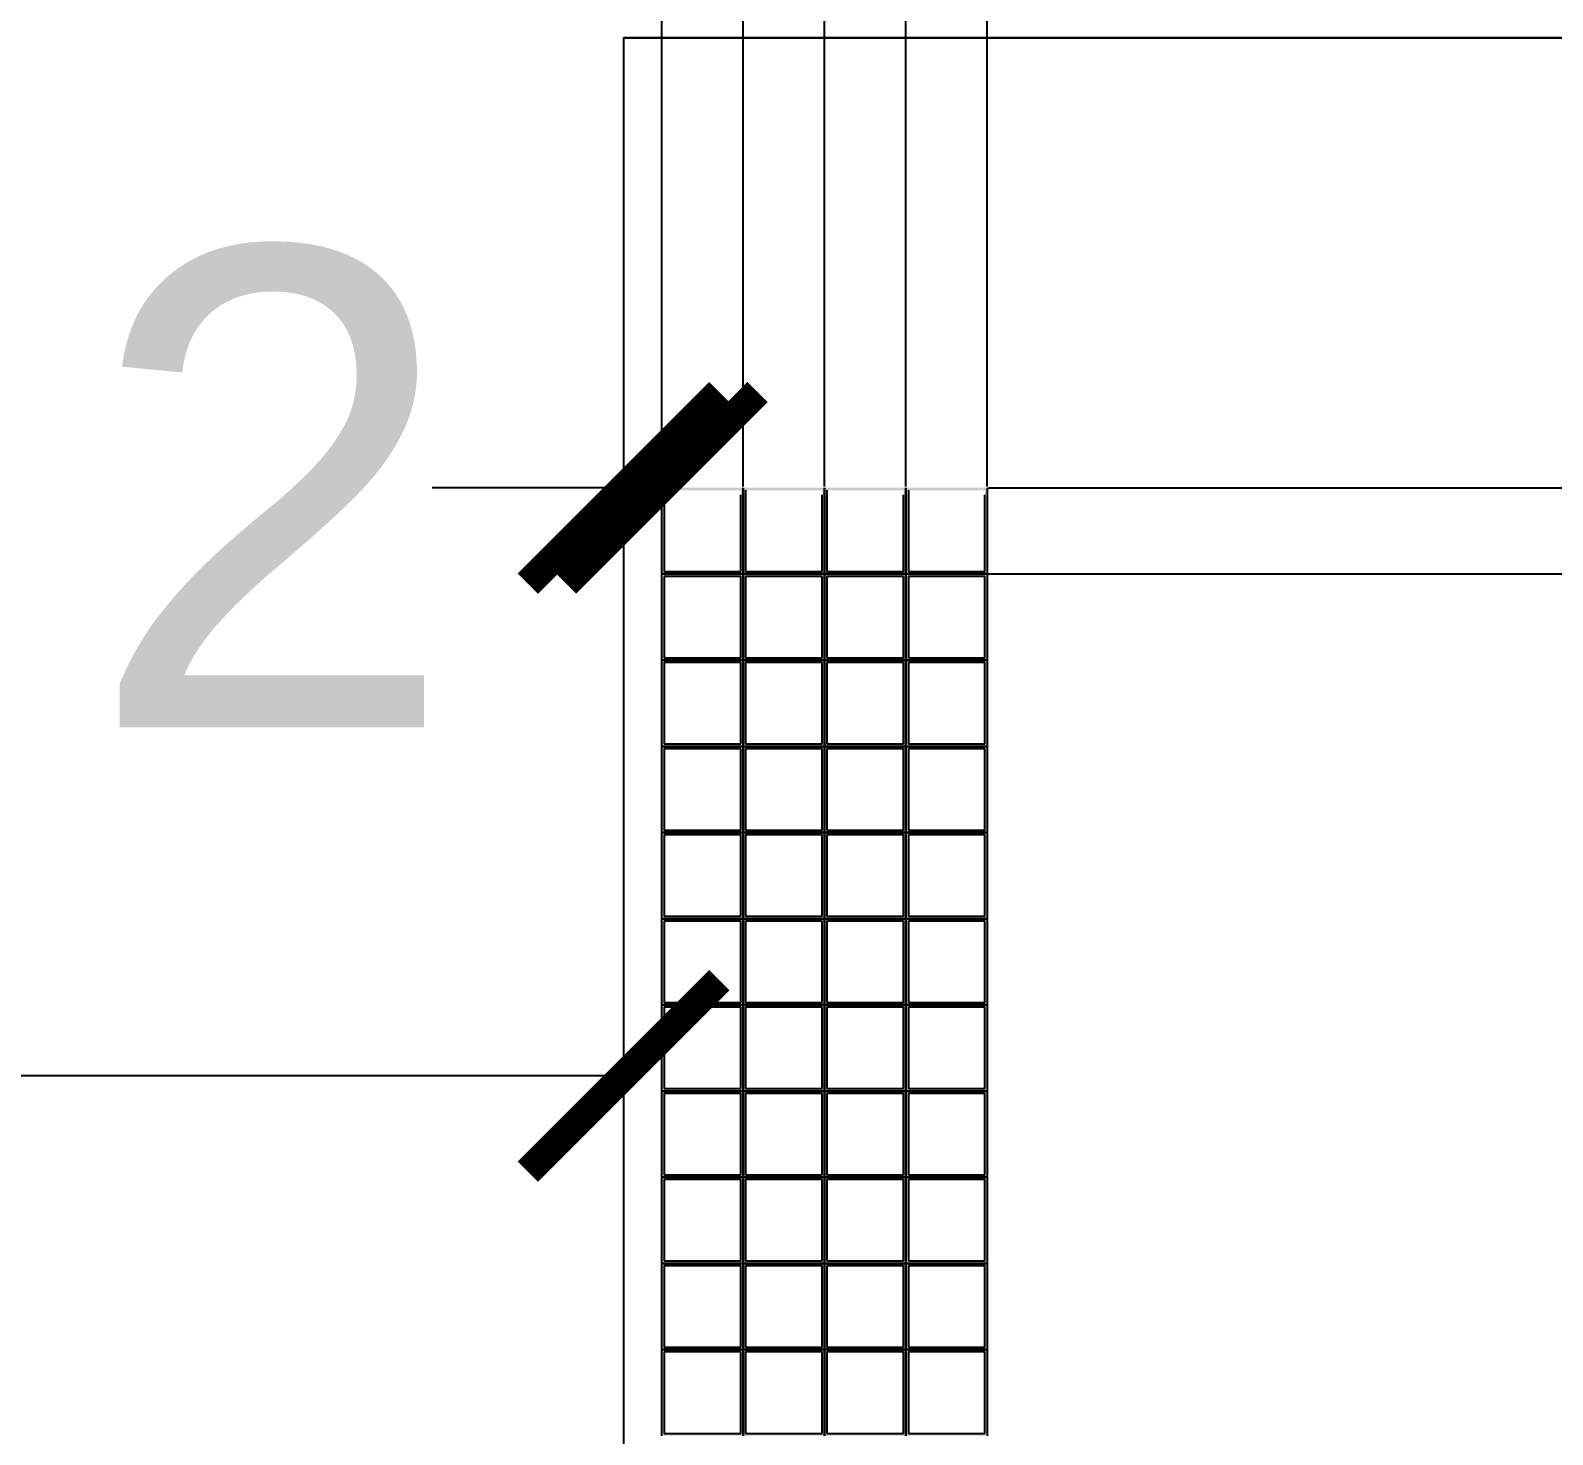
# Model space of a CAD drawing. Header units: inches. Extents: x -8169 to 287, y -2443 to 251.
# Drawn here: x -8053.3 to -7973.8, y -2254.3 to -2181 of the extents above; entities that cross this region are included whole.
import ezdxf

# ---------------------------------------------------------------- set-up
doc = ezdxf.new("R2010")
doc.units = ezdxf.units.IN
doc.header["$MEASUREMENT"] = 0
doc.styles.get("Standard").update_dxf_attribs({"font": 'arial.ttf'})
doc.dimstyles.get("Standard").update_dxf_attribs({"dimtxt": 25, "dimasz": 10, "dimexe": 0.18, "dimexo": 0.0625, "dimgap": 0.09, "dimtad": 0, "dimdec": 0, "dimzin": 0, "dimdsep": 46, "dimtxsty": 'Standard', "dimblk": 'ARCHTICK', "dimcen": 10, "dimadec": 0, "dimazin": 0, "dimtfac": 1, "dimtdec": 0, "dimtofl": 0, "dimtmove": 0, "dimatfit": 3, "dimldrblk": 'ARCHTICK', "dimfxl": 1, "dimtolj": 1, "dimtzin": 0, "dimarcsym": 0})

# ---------------------------------------------------------------- blocks, each defined once
blk = doc.blocks.new('_ArchTick')
at = {"color": 0, "linetype": 'ByBlock', "const_width": 0.15}
blk.add_lwpolyline([(-0.5, -0.5), (0.5, 0.5)], dxfattribs=at)
blk = doc.blocks.new('*D21')
at = {"color": 0, "lineweight": -2}
for p, q in [((-8007.542, -2204.834), (-8007.542, -2157.632)), ((-8003.292, -2204.834), (-8003.292, -2157.632)), ((-8007.542, -2157.812), (-8003.292, -2157.812)), ((-8003.292, -2157.812), (-7993.292, -2157.812))]:
    blk.add_line(p, q, dxfattribs=at)
at = {"layer": 'Defpoints', "color": 0}
for p in [(-8003.292, -2157.812), (-8007.542, -2204.896), (-8003.292, -2204.896)]:
    blk.add_point(p, dxfattribs=at)
at = {"color": 0, "lineweight": -2, "xscale": 10, "yscale": 10, "zscale": 10, "rotation": 180}
blk.add_blockref('_ArchTick', (-8007.542, -2157.812), dxfattribs=at)
at = {"color": 0, "lineweight": -2, "xscale": 10, "yscale": 10, "zscale": 10}
blk.add_blockref('_ArchTick', (-8003.292, -2157.812), dxfattribs=at)
at = {"color": 0, "insert": (-7984.556, -2157.812), "char_height": 25, "attachment_point": 5}
blk.add_mtext('\\A1;4', dxfattribs=at)
blk = doc.blocks.new('*D22')
at = {"color": 0, "lineweight": -2}
for p, q in [((-8011.792, -2204.834), (-8011.792, -2126.14)), ((-8011.792, -2126.32), (-8007.542, -2126.32)), ((-8007.542, -2204.771), (-8007.542, -2126.14)), ((-8007.542, -2126.32), (-7997.542, -2126.32))]:
    blk.add_line(p, q, dxfattribs=at)
at = {"layer": 'Defpoints', "color": 0}
for p in [(-8007.542, -2126.32), (-8011.792, -2204.896), (-8007.542, -2204.834)]:
    blk.add_point(p, dxfattribs=at)
at = {"color": 0, "lineweight": -2, "xscale": 10, "yscale": 10, "zscale": 10, "rotation": 180}
blk.add_blockref('_ArchTick', (-8011.792, -2126.32), dxfattribs=at)
at = {"color": 0, "lineweight": -2, "xscale": 10, "yscale": 10, "zscale": 10}
blk.add_blockref('_ArchTick', (-8007.542, -2126.32), dxfattribs=at)
at = {"color": 0, "insert": (-7988.806, -2126.32), "char_height": 25, "attachment_point": 5}
blk.add_mtext('\\A1;4', dxfattribs=at)
blk = doc.blocks.new('*D23')
at = {"color": 0, "lineweight": -2}
for p, q in [((-8016.042, -2204.834), (-8016.042, -2096.064)), ((-8016.042, -2096.244), (-8011.792, -2096.244)), ((-8011.792, -2204.771), (-8011.792, -2096.064)), ((-8011.792, -2096.244), (-8001.792, -2096.244))]:
    blk.add_line(p, q, dxfattribs=at)
at = {"layer": 'Defpoints', "color": 0}
for p in [(-8011.792, -2096.244), (-8016.042, -2204.896), (-8011.792, -2204.834)]:
    blk.add_point(p, dxfattribs=at)
at = {"color": 0, "lineweight": -2, "xscale": 10, "yscale": 10, "zscale": 10, "rotation": 180}
blk.add_blockref('_ArchTick', (-8016.042, -2096.244), dxfattribs=at)
at = {"color": 0, "lineweight": -2, "xscale": 10, "yscale": 10, "zscale": 10}
blk.add_blockref('_ArchTick', (-8011.792, -2096.244), dxfattribs=at)
at = {"color": 0, "insert": (-7993.056, -2096.244), "char_height": 25, "attachment_point": 5}
blk.add_mtext('\\A1;4', dxfattribs=at)
blk = doc.blocks.new('*D24')
at = {"color": 0, "lineweight": -2}
for p, q in [((-8020.292, -2204.834), (-8020.292, -2065.461)), ((-8016.042, -2204.834), (-8016.042, -2065.461)), ((-8020.292, -2065.641), (-8016.042, -2065.641)), ((-8016.042, -2065.641), (-8006.042, -2065.641))]:
    blk.add_line(p, q, dxfattribs=at)
at = {"layer": 'Defpoints', "color": 0}
for p in [(-8016.042, -2065.641), (-8020.292, -2204.896), (-8016.042, -2204.896)]:
    blk.add_point(p, dxfattribs=at)
at = {"color": 0, "lineweight": -2, "xscale": 10, "yscale": 10, "zscale": 10, "rotation": 180}
blk.add_blockref('_ArchTick', (-8020.292, -2065.641), dxfattribs=at)
at = {"color": 0, "lineweight": -2, "xscale": 10, "yscale": 10, "zscale": 10}
blk.add_blockref('_ArchTick', (-8016.042, -2065.641), dxfattribs=at)
at = {"color": 0, "insert": (-7997.306, -2065.641), "char_height": 25, "attachment_point": 5}
blk.add_mtext('\\A1;4', dxfattribs=at)
blk = doc.blocks.new('*D26')
at = {"color": 0, "lineweight": -2}
for p, q in [((-8003.23, -2204.896), (-7906.695, -2204.896)), ((-7906.875, -2204.896), (-7906.875, -2254.865)), ((-7906.875, -2357.896), (-7906.875, -2307.927)), ((-8003.23, -2357.896), (-7906.695, -2357.896))]:
    blk.add_line(p, q, dxfattribs=at)
at = {"layer": 'Defpoints', "color": 0}
for p in [(-8003.292, -2204.896), (-8003.292, -2357.896), (-7906.875, -2357.896)]:
    blk.add_point(p, dxfattribs=at)
at = {"color": 0, "lineweight": -2, "xscale": 10, "yscale": 10, "zscale": 10}
for p, rotation in [((-7906.875, -2204.896), 90), ((-7906.875, -2357.896), 270)]:
    blk.add_blockref('_ArchTick', p, dxfattribs=dict(at, rotation=rotation))
at = {"color": 0, "insert": (-7906.875, -2281.396), "char_height": 25, "attachment_point": 5, "rotation": 90}
blk.add_mtext('\\A1;153', dxfattribs=at)
blk = doc.blocks.new('*D28')
at = {"color": 0, "lineweight": -2}
for p, q in [((-7937.627, -2181.396), (-7937.627, -2171.396)), ((-8022.23, -2181.396), (-7937.447, -2181.396)), ((-7937.627, -2204.896), (-7937.627, -2181.396)), ((-8003.167, -2204.896), (-7937.447, -2204.896))]:
    blk.add_line(p, q, dxfattribs=at)
at = {"layer": 'Defpoints', "color": 0}
for p in [(-8022.292, -2181.396), (-7937.627, -2181.396), (-8003.23, -2204.896)]:
    blk.add_point(p, dxfattribs=at)
at = {"color": 0, "lineweight": -2, "xscale": 10, "yscale": 10, "zscale": 10}
for p, rotation in [((-7937.627, -2181.396), 90), ((-7937.627, -2204.896), 270)]:
    blk.add_blockref('_ArchTick', p, dxfattribs=dict(at, rotation=rotation))
at = {"color": 0, "insert": (-7937.627, -2153.238), "char_height": 25, "attachment_point": 5, "rotation": 90}
blk.add_mtext('\\A1;24', dxfattribs=at)
blk = doc.blocks.new('*D31')
at = {"color": 0, "lineweight": -2}
for p, q in [((-8022.292, -2204.896), (-8032.292, -2204.896)), ((-8022.292, -2204.834), (-8022.292, -2204.716)), ((-8020.292, -2204.896), (-8022.292, -2204.896)), ((-8020.292, -2204.834), (-8020.292, -2204.716))]:
    blk.add_line(p, q, dxfattribs=at)
at = {"layer": 'Defpoints', "color": 0}
for p in [(-8022.292, -2204.896), (-8022.292, -2204.896), (-8020.292, -2204.896)]:
    blk.add_point(p, dxfattribs=at)
at = {"color": 0, "lineweight": -2, "xscale": 10, "yscale": 10, "zscale": 10, "rotation": 180}
blk.add_blockref('_ArchTick', (-8022.292, -2204.896), dxfattribs=at)
at = {"color": 0, "lineweight": -2, "xscale": 10, "yscale": 10, "zscale": 10}
blk.add_blockref('_ArchTick', (-8020.292, -2204.896), dxfattribs=at)
at = {"color": 0, "insert": (-8040.662, -2204.896), "char_height": 25, "attachment_point": 5}
blk.add_mtext('\\A1;2', dxfattribs=at)
blk = doc.blocks.new('*D34')
at = {"color": 0, "lineweight": -2}
for p, q in [((-8022.292, -2181.459), (-8022.292, -2235.788)), ((-8144.292, -2224.754), (-8144.292, -2235.788)), ((-8144.292, -2235.608), (-8109.695, -2235.608)), ((-8022.292, -2235.608), (-8056.889, -2235.608))]:
    blk.add_line(p, q, dxfattribs=at)
at = {"layer": 'Defpoints', "color": 0}
for p in [(-8022.292, -2181.396), (-8144.292, -2224.692), (-8144.292, -2235.608)]:
    blk.add_point(p, dxfattribs=at)
at = {"color": 0, "lineweight": -2, "xscale": 10, "yscale": 10, "zscale": 10, "rotation": 180}
blk.add_blockref('_ArchTick', (-8144.292, -2235.608), dxfattribs=at)
at = {"color": 0, "lineweight": -2, "xscale": 10, "yscale": 10, "zscale": 10}
blk.add_blockref('_ArchTick', (-8022.292, -2235.608), dxfattribs=at)
at = {"color": 0, "insert": (-8083.292, -2235.608), "char_height": 25, "attachment_point": 5}
blk.add_mtext('\\A1;122', dxfattribs=at)
blk = doc.blocks.new('*D18')
at = {"color": 0, "lineweight": -2}
for p, q in [((-8003.23, -2204.896), (-7960.29, -2204.896)), ((-7960.47, -2204.896), (-7960.47, -2209.396)), ((-8003.23, -2209.396), (-7960.29, -2209.396)), ((-7960.47, -2209.396), (-7960.47, -2219.396))]:
    blk.add_line(p, q, dxfattribs=at)
at = {"layer": 'Defpoints', "color": 0}
for p in [(-8003.292, -2204.896), (-8003.292, -2209.396), (-7960.47, -2209.396)]:
    blk.add_point(p, dxfattribs=at)
at = {"color": 0, "lineweight": -2, "xscale": 10, "yscale": 10, "zscale": 10}
for p, rotation in [((-7960.47, -2204.896), 90), ((-7960.47, -2209.396), 270)]:
    blk.add_blockref('_ArchTick', p, dxfattribs=dict(at, rotation=rotation))
at = {"color": 0, "insert": (-7960.47, -2227.774), "char_height": 25, "attachment_point": 5, "rotation": 90}
blk.add_mtext('\\A1;5', dxfattribs=at)

msp = doc.modelspace()

# ---------------------------------------------------------------- hatches: boundary and pattern name
h = msp.add_hatch(color=256)
h.set_gradient(color1=(247, 100, 8), one_color=1, tint=1)
h.paths.add_polyline_path([(-8020.292, -2209.271), (-8020.292, -2209.396), (-8016.042, -2209.396), (-8016.042, -2204.896), (-8020.292, -2204.896)])
h.paths.add_polyline_path([(-8020.167, -2205.021), (-8016.167, -2205.021), (-8016.167, -2205.271), (-8016.167, -2209.271), (-8020.167, -2209.271)], flags=16)
h = msp.add_hatch(color=256)
h.set_gradient(color1=(247, 100, 8), one_color=1, tint=1)
h.paths.add_polyline_path([(-8016.042, -2209.271), (-8016.042, -2209.396), (-8011.792, -2209.396), (-8011.792, -2204.896), (-8016.042, -2204.896)])
h.paths.add_polyline_path([(-8015.917, -2205.021), (-8011.917, -2205.021), (-8011.917, -2205.271), (-8011.917, -2209.271), (-8015.917, -2209.271)], flags=16)
h = msp.add_hatch(color=256)
h.set_gradient(color1=(247, 100, 8), one_color=1, tint=1)
h.paths.add_polyline_path([(-8011.792, -2209.271), (-8011.792, -2209.396), (-8007.542, -2209.396), (-8007.542, -2204.896), (-8011.792, -2204.896)])
h.paths.add_polyline_path([(-8011.667, -2205.021), (-8007.667, -2205.021), (-8007.667, -2205.271), (-8007.667, -2209.271), (-8011.667, -2209.271)], flags=16)
h = msp.add_hatch(color=256)
h.set_gradient(color1=(247, 100, 8), one_color=1, tint=1)
h.paths.add_polyline_path([(-8007.542, -2209.271), (-8007.542, -2209.396), (-8003.292, -2209.396), (-8003.292, -2204.896), (-8007.542, -2204.896)])
h.paths.add_polyline_path([(-8007.417, -2205.021), (-8003.417, -2205.021), (-8003.417, -2205.271), (-8003.417, -2209.271), (-8007.417, -2209.271)], flags=16)
h = msp.add_hatch(color=256)
h.set_gradient(color1=(247, 100, 8), one_color=1, tint=1)
h.paths.add_polyline_path([(-8020.292, -2213.771), (-8020.292, -2213.896), (-8016.042, -2213.896), (-8016.042, -2209.396), (-8020.292, -2209.396)])
h.paths.add_polyline_path([(-8020.167, -2209.521), (-8016.167, -2209.521), (-8016.167, -2209.771), (-8016.167, -2213.771), (-8020.167, -2213.771)], flags=16)
h = msp.add_hatch(color=256)
h.set_gradient(color1=(247, 100, 8), one_color=1, tint=1)
h.paths.add_polyline_path([(-8016.042, -2213.771), (-8016.042, -2213.896), (-8011.792, -2213.896), (-8011.792, -2209.396), (-8016.042, -2209.396)])
h.paths.add_polyline_path([(-8015.917, -2209.521), (-8011.917, -2209.521), (-8011.917, -2209.771), (-8011.917, -2213.771), (-8015.917, -2213.771)], flags=16)
h = msp.add_hatch(color=256)
h.set_gradient(color1=(247, 100, 8), one_color=1, tint=1)
h.paths.add_polyline_path([(-8011.792, -2213.771), (-8011.792, -2213.896), (-8007.542, -2213.896), (-8007.542, -2209.396), (-8011.792, -2209.396)])
h.paths.add_polyline_path([(-8011.667, -2209.521), (-8007.667, -2209.521), (-8007.667, -2209.771), (-8007.667, -2213.771), (-8011.667, -2213.771)], flags=16)
h = msp.add_hatch(color=256)
h.set_gradient(color1=(247, 100, 8), one_color=1, tint=1)
h.paths.add_polyline_path([(-8007.542, -2213.771), (-8007.542, -2213.896), (-8003.292, -2213.896), (-8003.292, -2209.396), (-8007.542, -2209.396)])
h.paths.add_polyline_path([(-8007.417, -2209.521), (-8003.417, -2209.521), (-8003.417, -2209.771), (-8003.417, -2213.771), (-8007.417, -2213.771)], flags=16)
h = msp.add_hatch(color=256)
h.set_gradient(color1=(247, 100, 8), one_color=1, tint=1)
h.paths.add_polyline_path([(-8020.292, -2218.271), (-8020.292, -2218.396), (-8016.042, -2218.396), (-8016.042, -2213.896), (-8020.292, -2213.896)])
h.paths.add_polyline_path([(-8020.167, -2214.021), (-8016.167, -2214.021), (-8016.167, -2214.271), (-8016.167, -2218.271), (-8020.167, -2218.271)], flags=16)
h = msp.add_hatch(color=256)
h.set_gradient(color1=(247, 100, 8), one_color=1, tint=1)
h.paths.add_polyline_path([(-8016.042, -2218.271), (-8016.042, -2218.396), (-8011.792, -2218.396), (-8011.792, -2213.896), (-8016.042, -2213.896)])
h.paths.add_polyline_path([(-8015.917, -2214.021), (-8011.917, -2214.021), (-8011.917, -2214.271), (-8011.917, -2218.271), (-8015.917, -2218.271)], flags=16)
h = msp.add_hatch(color=256)
h.set_gradient(color1=(247, 100, 8), one_color=1, tint=1)
h.paths.add_polyline_path([(-8011.792, -2218.271), (-8011.792, -2218.396), (-8007.542, -2218.396), (-8007.542, -2213.896), (-8011.792, -2213.896)])
h.paths.add_polyline_path([(-8011.667, -2214.021), (-8007.667, -2214.021), (-8007.667, -2214.271), (-8007.667, -2218.271), (-8011.667, -2218.271)], flags=16)
h = msp.add_hatch(color=256)
h.set_gradient(color1=(247, 100, 8), one_color=1, tint=1)
h.paths.add_polyline_path([(-8007.542, -2218.271), (-8007.542, -2218.396), (-8003.292, -2218.396), (-8003.292, -2213.896), (-8007.542, -2213.896)])
h.paths.add_polyline_path([(-8007.417, -2214.021), (-8003.417, -2214.021), (-8003.417, -2214.271), (-8003.417, -2218.271), (-8007.417, -2218.271)], flags=16)
h = msp.add_hatch(color=256)
h.set_gradient(color1=(247, 100, 8), one_color=1, tint=1)
h.paths.add_polyline_path([(-8020.292, -2222.771), (-8020.292, -2222.896), (-8016.042, -2222.896), (-8016.042, -2218.396), (-8020.292, -2218.396)])
h.paths.add_polyline_path([(-8020.167, -2218.521), (-8016.167, -2218.521), (-8016.167, -2218.771), (-8016.167, -2222.771), (-8020.167, -2222.771)], flags=16)
h = msp.add_hatch(color=256)
h.set_gradient(color1=(247, 100, 8), one_color=1, tint=1)
h.paths.add_polyline_path([(-8016.042, -2222.771), (-8016.042, -2222.896), (-8011.792, -2222.896), (-8011.792, -2218.396), (-8016.042, -2218.396)])
h.paths.add_polyline_path([(-8015.917, -2218.521), (-8011.917, -2218.521), (-8011.917, -2218.771), (-8011.917, -2222.771), (-8015.917, -2222.771)], flags=16)
h = msp.add_hatch(color=256)
h.set_gradient(color1=(247, 100, 8), one_color=1, tint=1)
h.paths.add_polyline_path([(-8011.792, -2222.771), (-8011.792, -2222.896), (-8007.542, -2222.896), (-8007.542, -2218.396), (-8011.792, -2218.396)])
h.paths.add_polyline_path([(-8011.667, -2218.521), (-8007.667, -2218.521), (-8007.667, -2218.771), (-8007.667, -2222.771), (-8011.667, -2222.771)], flags=16)
h = msp.add_hatch(color=256)
h.set_gradient(color1=(247, 100, 8), one_color=1, tint=1)
h.paths.add_polyline_path([(-8007.542, -2222.771), (-8007.542, -2222.896), (-8003.292, -2222.896), (-8003.292, -2218.396), (-8007.542, -2218.396)])
h.paths.add_polyline_path([(-8007.417, -2218.521), (-8003.417, -2218.521), (-8003.417, -2218.771), (-8003.417, -2222.771), (-8007.417, -2222.771)], flags=16)
h = msp.add_hatch(color=256)
h.set_gradient(color1=(247, 100, 8), one_color=1, tint=1)
h.paths.add_polyline_path([(-8020.292, -2227.271), (-8020.292, -2227.396), (-8016.042, -2227.396), (-8016.042, -2222.896), (-8020.292, -2222.896)])
h.paths.add_polyline_path([(-8020.167, -2223.021), (-8016.167, -2223.021), (-8016.167, -2223.271), (-8016.167, -2227.271), (-8020.167, -2227.271)], flags=16)
h = msp.add_hatch(color=256)
h.set_gradient(color1=(247, 100, 8), one_color=1, tint=1)
h.paths.add_polyline_path([(-8016.042, -2227.271), (-8016.042, -2227.396), (-8011.792, -2227.396), (-8011.792, -2222.896), (-8016.042, -2222.896)])
h.paths.add_polyline_path([(-8015.917, -2223.021), (-8011.917, -2223.021), (-8011.917, -2223.271), (-8011.917, -2227.271), (-8015.917, -2227.271)], flags=16)
h = msp.add_hatch(color=256)
h.set_gradient(color1=(247, 100, 8), one_color=1, tint=1)
h.paths.add_polyline_path([(-8011.792, -2227.271), (-8011.792, -2227.396), (-8007.542, -2227.396), (-8007.542, -2222.896), (-8011.792, -2222.896)])
h.paths.add_polyline_path([(-8011.667, -2223.021), (-8007.667, -2223.021), (-8007.667, -2223.271), (-8007.667, -2227.271), (-8011.667, -2227.271)], flags=16)
h = msp.add_hatch(color=256)
h.set_gradient(color1=(247, 100, 8), one_color=1, tint=1)
h.paths.add_polyline_path([(-8007.542, -2227.271), (-8007.542, -2227.396), (-8003.292, -2227.396), (-8003.292, -2222.896), (-8007.542, -2222.896)])
h.paths.add_polyline_path([(-8007.417, -2223.021), (-8003.417, -2223.021), (-8003.417, -2223.271), (-8003.417, -2227.271), (-8007.417, -2227.271)], flags=16)
h = msp.add_hatch(color=256)
h.set_gradient(color1=(247, 100, 8), one_color=1, tint=1)
h.paths.add_polyline_path([(-8020.292, -2231.771), (-8020.292, -2231.896), (-8016.042, -2231.896), (-8016.042, -2227.396), (-8020.292, -2227.396)])
h.paths.add_polyline_path([(-8020.167, -2227.521), (-8016.167, -2227.521), (-8016.167, -2227.771), (-8016.167, -2231.771), (-8020.167, -2231.771)], flags=16)
h = msp.add_hatch(color=256)
h.set_gradient(color1=(247, 100, 8), one_color=1, tint=1)
h.paths.add_polyline_path([(-8016.042, -2231.771), (-8016.042, -2231.896), (-8011.792, -2231.896), (-8011.792, -2227.396), (-8016.042, -2227.396)])
h.paths.add_polyline_path([(-8015.917, -2227.521), (-8011.917, -2227.521), (-8011.917, -2227.771), (-8011.917, -2231.771), (-8015.917, -2231.771)], flags=16)
h = msp.add_hatch(color=256)
h.set_gradient(color1=(247, 100, 8), one_color=1, tint=1)
h.paths.add_polyline_path([(-8011.792, -2231.771), (-8011.792, -2231.896), (-8007.542, -2231.896), (-8007.542, -2227.396), (-8011.792, -2227.396)])
h.paths.add_polyline_path([(-8011.667, -2227.521), (-8007.667, -2227.521), (-8007.667, -2227.771), (-8007.667, -2231.771), (-8011.667, -2231.771)], flags=16)
h = msp.add_hatch(color=256)
h.set_gradient(color1=(247, 100, 8), one_color=1, tint=1)
h.paths.add_polyline_path([(-8007.542, -2231.771), (-8007.542, -2231.896), (-8003.292, -2231.896), (-8003.292, -2227.396), (-8007.542, -2227.396)])
h.paths.add_polyline_path([(-8007.417, -2227.521), (-8003.417, -2227.521), (-8003.417, -2227.771), (-8003.417, -2231.771), (-8007.417, -2231.771)], flags=16)
h = msp.add_hatch(color=256)
h.set_gradient(color1=(247, 100, 8), one_color=1, tint=1)
h.paths.add_polyline_path([(-8020.292, -2236.271), (-8020.292, -2236.396), (-8016.042, -2236.396), (-8016.042, -2231.896), (-8020.292, -2231.896)])
h.paths.add_polyline_path([(-8020.167, -2232.021), (-8016.167, -2232.021), (-8016.167, -2232.271), (-8016.167, -2236.271), (-8020.167, -2236.271)], flags=16)
h = msp.add_hatch(color=256)
h.set_gradient(color1=(247, 100, 8), one_color=1, tint=1)
h.paths.add_polyline_path([(-8016.042, -2236.271), (-8016.042, -2236.396), (-8011.792, -2236.396), (-8011.792, -2231.896), (-8016.042, -2231.896)])
h.paths.add_polyline_path([(-8015.917, -2232.021), (-8011.917, -2232.021), (-8011.917, -2232.271), (-8011.917, -2236.271), (-8015.917, -2236.271)], flags=16)
h = msp.add_hatch(color=256)
h.set_gradient(color1=(247, 100, 8), one_color=1, tint=1)
h.paths.add_polyline_path([(-8011.792, -2236.271), (-8011.792, -2236.396), (-8007.542, -2236.396), (-8007.542, -2231.896), (-8011.792, -2231.896)])
h.paths.add_polyline_path([(-8011.667, -2232.021), (-8007.667, -2232.021), (-8007.667, -2232.271), (-8007.667, -2236.271), (-8011.667, -2236.271)], flags=16)
h = msp.add_hatch(color=256)
h.set_gradient(color1=(247, 100, 8), one_color=1, tint=1)
h.paths.add_polyline_path([(-8007.542, -2236.271), (-8007.542, -2236.396), (-8003.292, -2236.396), (-8003.292, -2231.896), (-8007.542, -2231.896)])
h.paths.add_polyline_path([(-8007.417, -2232.021), (-8003.417, -2232.021), (-8003.417, -2232.271), (-8003.417, -2236.271), (-8007.417, -2236.271)], flags=16)
h = msp.add_hatch(color=256)
h.set_gradient(color1=(247, 100, 8), one_color=1, tint=1)
h.paths.add_polyline_path([(-8020.292, -2240.771), (-8020.292, -2240.896), (-8016.042, -2240.896), (-8016.042, -2236.396), (-8020.292, -2236.396)])
h.paths.add_polyline_path([(-8020.167, -2236.521), (-8016.167, -2236.521), (-8016.167, -2236.771), (-8016.167, -2240.771), (-8020.167, -2240.771)], flags=16)
h = msp.add_hatch(color=256)
h.set_gradient(color1=(247, 100, 8), one_color=1, tint=1)
h.paths.add_polyline_path([(-8016.042, -2240.771), (-8016.042, -2240.896), (-8011.792, -2240.896), (-8011.792, -2236.396), (-8016.042, -2236.396)])
h.paths.add_polyline_path([(-8015.917, -2236.521), (-8011.917, -2236.521), (-8011.917, -2236.771), (-8011.917, -2240.771), (-8015.917, -2240.771)], flags=16)
h = msp.add_hatch(color=256)
h.set_gradient(color1=(247, 100, 8), one_color=1, tint=1)
h.paths.add_polyline_path([(-8011.792, -2240.771), (-8011.792, -2240.896), (-8007.542, -2240.896), (-8007.542, -2236.396), (-8011.792, -2236.396)])
h.paths.add_polyline_path([(-8011.667, -2236.521), (-8007.667, -2236.521), (-8007.667, -2236.771), (-8007.667, -2240.771), (-8011.667, -2240.771)], flags=16)
h = msp.add_hatch(color=256)
h.set_gradient(color1=(247, 100, 8), one_color=1, tint=1)
h.paths.add_polyline_path([(-8007.542, -2240.771), (-8007.542, -2240.896), (-8003.292, -2240.896), (-8003.292, -2236.396), (-8007.542, -2236.396)])
h.paths.add_polyline_path([(-8007.417, -2236.521), (-8003.417, -2236.521), (-8003.417, -2236.771), (-8003.417, -2240.771), (-8007.417, -2240.771)], flags=16)
h = msp.add_hatch(color=256)
h.set_gradient(color1=(247, 100, 8), one_color=1, tint=1)
h.paths.add_polyline_path([(-8020.292, -2245.271), (-8020.292, -2245.396), (-8016.042, -2245.396), (-8016.042, -2240.896), (-8020.292, -2240.896)])
h.paths.add_polyline_path([(-8020.167, -2241.021), (-8016.167, -2241.021), (-8016.167, -2241.271), (-8016.167, -2245.271), (-8020.167, -2245.271)], flags=16)
h = msp.add_hatch(color=256)
h.set_gradient(color1=(247, 100, 8), one_color=1, tint=1)
h.paths.add_polyline_path([(-8016.042, -2245.271), (-8016.042, -2245.396), (-8011.792, -2245.396), (-8011.792, -2240.896), (-8016.042, -2240.896)])
h.paths.add_polyline_path([(-8015.917, -2241.021), (-8011.917, -2241.021), (-8011.917, -2241.271), (-8011.917, -2245.271), (-8015.917, -2245.271)], flags=16)
h = msp.add_hatch(color=256)
h.set_gradient(color1=(247, 100, 8), one_color=1, tint=1)
h.paths.add_polyline_path([(-8011.792, -2245.271), (-8011.792, -2245.396), (-8007.542, -2245.396), (-8007.542, -2240.896), (-8011.792, -2240.896)])
h.paths.add_polyline_path([(-8011.667, -2241.021), (-8007.667, -2241.021), (-8007.667, -2241.271), (-8007.667, -2245.271), (-8011.667, -2245.271)], flags=16)
h = msp.add_hatch(color=256)
h.set_gradient(color1=(247, 100, 8), one_color=1, tint=1)
h.paths.add_polyline_path([(-8007.542, -2245.271), (-8007.542, -2245.396), (-8003.292, -2245.396), (-8003.292, -2240.896), (-8007.542, -2240.896)])
h.paths.add_polyline_path([(-8007.417, -2241.021), (-8003.417, -2241.021), (-8003.417, -2241.271), (-8003.417, -2245.271), (-8007.417, -2245.271)], flags=16)
h = msp.add_hatch(color=256)
h.set_gradient(color1=(247, 100, 8), one_color=1, tint=1)
h.paths.add_polyline_path([(-8020.292, -2249.771), (-8020.292, -2249.896), (-8016.042, -2249.896), (-8016.042, -2245.396), (-8020.292, -2245.396)])
h.paths.add_polyline_path([(-8020.167, -2245.521), (-8016.167, -2245.521), (-8016.167, -2245.771), (-8016.167, -2249.771), (-8020.167, -2249.771)], flags=16)
h = msp.add_hatch(color=256)
h.set_gradient(color1=(247, 100, 8), one_color=1, tint=1)
h.paths.add_polyline_path([(-8016.042, -2249.771), (-8016.042, -2249.896), (-8011.792, -2249.896), (-8011.792, -2245.396), (-8016.042, -2245.396)])
h.paths.add_polyline_path([(-8015.917, -2245.521), (-8011.917, -2245.521), (-8011.917, -2245.771), (-8011.917, -2249.771), (-8015.917, -2249.771)], flags=16)
h = msp.add_hatch(color=256)
h.set_gradient(color1=(247, 100, 8), one_color=1, tint=1)
h.paths.add_polyline_path([(-8011.792, -2249.771), (-8011.792, -2249.896), (-8007.542, -2249.896), (-8007.542, -2245.396), (-8011.792, -2245.396)])
h.paths.add_polyline_path([(-8011.667, -2245.521), (-8007.667, -2245.521), (-8007.667, -2245.771), (-8007.667, -2249.771), (-8011.667, -2249.771)], flags=16)
h = msp.add_hatch(color=256)
h.set_gradient(color1=(247, 100, 8), one_color=1, tint=1)
h.paths.add_polyline_path([(-8007.542, -2249.771), (-8007.542, -2249.896), (-8003.292, -2249.896), (-8003.292, -2245.396), (-8007.542, -2245.396)])
h.paths.add_polyline_path([(-8007.417, -2245.521), (-8003.417, -2245.521), (-8003.417, -2245.771), (-8003.417, -2249.771), (-8007.417, -2249.771)], flags=16)
h = msp.add_hatch(color=256)
h.set_gradient(color1=(247, 100, 8), one_color=1, tint=1)
h.paths.add_polyline_path([(-8020.292, -2254.271), (-8020.292, -2254.396), (-8016.042, -2254.396), (-8016.042, -2249.896), (-8020.292, -2249.896)])
h.paths.add_polyline_path([(-8020.167, -2250.021), (-8016.167, -2250.021), (-8016.167, -2250.271), (-8016.167, -2254.271), (-8020.167, -2254.271)], flags=16)
h = msp.add_hatch(color=256)
h.set_gradient(color1=(247, 100, 8), one_color=1, tint=1)
h.paths.add_polyline_path([(-8016.042, -2254.271), (-8016.042, -2254.396), (-8011.792, -2254.396), (-8011.792, -2249.896), (-8016.042, -2249.896)])
h.paths.add_polyline_path([(-8015.917, -2250.021), (-8011.917, -2250.021), (-8011.917, -2250.271), (-8011.917, -2254.271), (-8015.917, -2254.271)], flags=16)
h = msp.add_hatch(color=256)
h.set_gradient(color1=(247, 100, 8), one_color=1, tint=1)
h.paths.add_polyline_path([(-8011.792, -2254.271), (-8011.792, -2254.396), (-8007.542, -2254.396), (-8007.542, -2249.896), (-8011.792, -2249.896)])
h.paths.add_polyline_path([(-8011.667, -2250.021), (-8007.667, -2250.021), (-8007.667, -2250.271), (-8007.667, -2254.271), (-8011.667, -2254.271)], flags=16)
h = msp.add_hatch(color=256)
h.set_gradient(color1=(247, 100, 8), one_color=1, tint=1)
h.paths.add_polyline_path([(-8007.542, -2254.271), (-8007.542, -2254.396), (-8003.292, -2254.396), (-8003.292, -2249.896), (-8007.542, -2249.896)])
h.paths.add_polyline_path([(-8007.417, -2250.021), (-8003.417, -2250.021), (-8003.417, -2250.271), (-8003.417, -2254.271), (-8007.417, -2254.271)], flags=16)

# ---------------------------------------------------------------- linework, layer by layer
for p, q in [((-7854.292, -2181.396), (-8022.292, -2181.396)), ((-8022.292, -2181.396), (-8022.292, -2368.83)), ((-8022.292, -2204.896), (-8022.292, -2357.896)), ((-8020.292, -2209.271), (-8020.292, -2204.896)), ((-8020.167, -2205.021), (-8020.167, -2209.271)), ((-8016.167, -2209.271), (-8016.167, -2205.271)), ((-8016.042, -2204.896), (-8016.042, -2209.396)), ((-8016.042, -2209.271), (-8016.042, -2204.896)), ((-8015.917, -2205.021), (-8015.917, -2209.271)), ((-8011.917, -2209.271), (-8011.917, -2205.271)), ((-8011.792, -2204.896), (-8011.792, -2209.396)), ((-8011.792, -2209.271), (-8011.792, -2204.896)), ((-8011.667, -2205.021), (-8011.667, -2209.271)), ((-8007.667, -2209.271), (-8007.667, -2205.271)), ((-8007.542, -2204.896), (-8007.542, -2209.396)), ((-8007.542, -2209.271), (-8007.542, -2204.896)), ((-8007.417, -2205.021), (-8007.417, -2209.271)), ((-8003.417, -2209.271), (-8003.417, -2205.271)), ((-8003.292, -2204.896), (-8003.292, -2209.396)), ((-8020.292, -2209.396), (-8020.292, -2209.107)), ((-8020.167, -2209.271), (-8016.167, -2209.271)), ((-8016.042, -2209.396), (-8016.042, -2209.107)), ((-8015.917, -2209.271), (-8011.917, -2209.271)), ((-8011.792, -2209.396), (-8011.792, -2209.107)), ((-8011.667, -2209.271), (-8007.667, -2209.271)), ((-8007.542, -2209.396), (-8007.542, -2209.107)), ((-8007.417, -2209.271), (-8003.417, -2209.271)), ((-8020.292, -2213.771), (-8020.292, -2209.396)), ((-8020.292, -2209.396), (-8016.042, -2209.396)), ((-8016.042, -2209.396), (-8020.292, -2209.396)), ((-8016.167, -2209.521), (-8020.167, -2209.521)), ((-8020.167, -2209.521), (-8020.167, -2213.771)), ((-8016.167, -2209.771), (-8016.167, -2209.521)), ((-8016.167, -2213.771), (-8016.167, -2209.771)), ((-8016.042, -2209.396), (-8016.042, -2213.896)), ((-8016.042, -2213.771), (-8016.042, -2209.396)), ((-8016.042, -2209.396), (-8011.792, -2209.396)), ((-8011.792, -2209.396), (-8016.042, -2209.396)), ((-8011.917, -2209.521), (-8015.917, -2209.521)), ((-8015.917, -2209.521), (-8015.917, -2213.771)), ((-8011.917, -2209.771), (-8011.917, -2209.521)), ((-8011.917, -2213.771), (-8011.917, -2209.771)), ((-8011.792, -2209.396), (-8011.792, -2213.896)), ((-8011.792, -2213.771), (-8011.792, -2209.396)), ((-8011.792, -2209.396), (-8007.542, -2209.396)), ((-8007.542, -2209.396), (-8011.792, -2209.396)), ((-8007.667, -2209.521), (-8011.667, -2209.521)), ((-8011.667, -2209.521), (-8011.667, -2213.771)), ((-8007.667, -2209.771), (-8007.667, -2209.521)), ((-8007.667, -2213.771), (-8007.667, -2209.771)), ((-8007.542, -2209.396), (-8007.542, -2213.896)), ((-8007.542, -2213.771), (-8007.542, -2209.396)), ((-8007.542, -2209.396), (-8003.292, -2209.396)), ((-8003.292, -2209.396), (-8007.542, -2209.396)), ((-8003.417, -2209.521), (-8007.417, -2209.521)), ((-8007.417, -2209.521), (-8007.417, -2213.771)), ((-8003.417, -2209.771), (-8003.417, -2209.521)), ((-8003.417, -2213.771), (-8003.417, -2209.771)), ((-8003.292, -2209.396), (-8003.292, -2213.896)), ((-8020.292, -2213.896), (-8020.292, -2213.607)), ((-8020.292, -2218.271), (-8020.292, -2213.896)), ((-8020.292, -2213.896), (-8016.042, -2213.896)), ((-8016.042, -2213.896), (-8020.292, -2213.896)), ((-8020.167, -2213.771), (-8016.167, -2213.771)), ((-8016.167, -2214.021), (-8020.167, -2214.021)), ((-8020.167, -2214.021), (-8020.167, -2218.271)), ((-8016.167, -2214.271), (-8016.167, -2214.021)), ((-8016.042, -2213.896), (-8016.042, -2213.607)), ((-8016.042, -2213.896), (-8016.042, -2218.396)), ((-8016.042, -2218.271), (-8016.042, -2213.896)), ((-8016.042, -2213.896), (-8011.792, -2213.896)), ((-8011.792, -2213.896), (-8016.042, -2213.896)), ((-8015.917, -2213.771), (-8011.917, -2213.771)), ((-8011.917, -2214.021), (-8015.917, -2214.021)), ((-8015.917, -2214.021), (-8015.917, -2218.271)), ((-8011.917, -2214.271), (-8011.917, -2214.021)), ((-8011.792, -2213.896), (-8011.792, -2213.607)), ((-8011.792, -2213.896), (-8011.792, -2218.396)), ((-8011.792, -2218.271), (-8011.792, -2213.896)), ((-8011.792, -2213.896), (-8007.542, -2213.896)), ((-8007.542, -2213.896), (-8011.792, -2213.896)), ((-8011.667, -2213.771), (-8007.667, -2213.771)), ((-8007.667, -2214.021), (-8011.667, -2214.021)), ((-8011.667, -2214.021), (-8011.667, -2218.271)), ((-8007.667, -2214.271), (-8007.667, -2214.021)), ((-8007.542, -2213.896), (-8007.542, -2213.607)), ((-8007.542, -2213.896), (-8007.542, -2218.396)), ((-8007.542, -2218.271), (-8007.542, -2213.896)), ((-8007.542, -2213.896), (-8003.292, -2213.896)), ((-8003.292, -2213.896), (-8007.542, -2213.896)), ((-8007.417, -2213.771), (-8003.417, -2213.771)), ((-8003.417, -2214.021), (-8007.417, -2214.021)), ((-8007.417, -2214.021), (-8007.417, -2218.271)), ((-8003.417, -2214.271), (-8003.417, -2214.021)), ((-8003.292, -2213.896), (-8003.292, -2218.396)), ((-8016.167, -2218.271), (-8016.167, -2214.271)), ((-8011.917, -2218.271), (-8011.917, -2214.271)), ((-8007.667, -2218.271), (-8007.667, -2214.271)), ((-8003.417, -2218.271), (-8003.417, -2214.271)), ((-8020.292, -2218.396), (-8020.292, -2218.107)), ((-8016.042, -2218.396), (-8016.042, -2218.107)), ((-8011.792, -2218.396), (-8011.792, -2218.107)), ((-8007.542, -2218.396), (-8007.542, -2218.107)), ((-8020.292, -2222.771), (-8020.292, -2218.396)), ((-8020.292, -2218.396), (-8016.042, -2218.396)), ((-8016.042, -2218.396), (-8020.292, -2218.396)), ((-8020.167, -2218.271), (-8016.167, -2218.271)), ((-8016.167, -2218.521), (-8020.167, -2218.521)), ((-8020.167, -2218.521), (-8020.167, -2222.771)), ((-8016.167, -2218.771), (-8016.167, -2218.521)), ((-8016.167, -2222.771), (-8016.167, -2218.771)), ((-8016.042, -2218.396), (-8016.042, -2222.896)), ((-8016.042, -2222.771), (-8016.042, -2218.396)), ((-8016.042, -2218.396), (-8011.792, -2218.396)), ((-8011.792, -2218.396), (-8016.042, -2218.396)), ((-8015.917, -2218.271), (-8011.917, -2218.271)), ((-8011.917, -2218.521), (-8015.917, -2218.521)), ((-8015.917, -2218.521), (-8015.917, -2222.771)), ((-8011.917, -2218.771), (-8011.917, -2218.521)), ((-8011.917, -2222.771), (-8011.917, -2218.771)), ((-8011.792, -2218.396), (-8011.792, -2222.896)), ((-8011.792, -2222.771), (-8011.792, -2218.396)), ((-8011.792, -2218.396), (-8007.542, -2218.396)), ((-8007.542, -2218.396), (-8011.792, -2218.396)), ((-8011.667, -2218.271), (-8007.667, -2218.271)), ((-8007.667, -2218.521), (-8011.667, -2218.521)), ((-8011.667, -2218.521), (-8011.667, -2222.771)), ((-8007.667, -2218.771), (-8007.667, -2218.521)), ((-8007.667, -2222.771), (-8007.667, -2218.771)), ((-8007.542, -2218.396), (-8007.542, -2222.896)), ((-8007.542, -2222.771), (-8007.542, -2218.396)), ((-8007.542, -2218.396), (-8003.292, -2218.396)), ((-8003.292, -2218.396), (-8007.542, -2218.396)), ((-8007.417, -2218.271), (-8003.417, -2218.271)), ((-8003.417, -2218.521), (-8007.417, -2218.521)), ((-8007.417, -2218.521), (-8007.417, -2222.771)), ((-8003.417, -2218.771), (-8003.417, -2218.521)), ((-8003.417, -2222.771), (-8003.417, -2218.771)), ((-8003.292, -2218.396), (-8003.292, -2222.896)), ((-8020.292, -2222.896), (-8020.292, -2222.607)), ((-8020.292, -2227.271), (-8020.292, -2222.896)), ((-8020.292, -2222.896), (-8016.042, -2222.896)), ((-8016.042, -2222.896), (-8020.292, -2222.896)), ((-8020.167, -2222.771), (-8016.167, -2222.771)), ((-8016.042, -2222.896), (-8016.042, -2222.607)), ((-8016.042, -2222.896), (-8016.042, -2227.396)), ((-8016.042, -2227.271), (-8016.042, -2222.896)), ((-8016.042, -2222.896), (-8011.792, -2222.896)), ((-8011.792, -2222.896), (-8016.042, -2222.896)), ((-8015.917, -2222.771), (-8011.917, -2222.771)), ((-8011.792, -2222.896), (-8011.792, -2222.607)), ((-8011.792, -2222.896), (-8011.792, -2227.396)), ((-8011.792, -2227.271), (-8011.792, -2222.896)), ((-8011.792, -2222.896), (-8007.542, -2222.896)), ((-8007.542, -2222.896), (-8011.792, -2222.896)), ((-8011.667, -2222.771), (-8007.667, -2222.771)), ((-8007.542, -2222.896), (-8007.542, -2222.607)), ((-8007.542, -2222.896), (-8007.542, -2227.396)), ((-8007.542, -2227.271), (-8007.542, -2222.896)), ((-8007.542, -2222.896), (-8003.292, -2222.896)), ((-8003.292, -2222.896), (-8007.542, -2222.896)), ((-8007.417, -2222.771), (-8003.417, -2222.771)), ((-8003.292, -2222.896), (-8003.292, -2227.396)), ((-8016.167, -2223.021), (-8020.167, -2223.021)), ((-8020.167, -2223.021), (-8020.167, -2227.271)), ((-8016.167, -2223.271), (-8016.167, -2223.021)), ((-8016.167, -2227.271), (-8016.167, -2223.271)), ((-8011.917, -2223.021), (-8015.917, -2223.021)), ((-8015.917, -2223.021), (-8015.917, -2227.271)), ((-8011.917, -2223.271), (-8011.917, -2223.021)), ((-8011.917, -2227.271), (-8011.917, -2223.271)), ((-8007.667, -2223.021), (-8011.667, -2223.021)), ((-8011.667, -2223.021), (-8011.667, -2227.271)), ((-8007.667, -2223.271), (-8007.667, -2223.021)), ((-8007.667, -2227.271), (-8007.667, -2223.271)), ((-8003.417, -2223.021), (-8007.417, -2223.021)), ((-8007.417, -2223.021), (-8007.417, -2227.271)), ((-8003.417, -2223.271), (-8003.417, -2223.021)), ((-8003.417, -2227.271), (-8003.417, -2223.271)), ((-8020.292, -2227.396), (-8020.292, -2227.107)), ((-8020.292, -2231.771), (-8020.292, -2227.396)), ((-8020.292, -2227.396), (-8016.042, -2227.396)), ((-8016.042, -2227.396), (-8020.292, -2227.396)), ((-8020.167, -2227.271), (-8016.167, -2227.271)), ((-8016.167, -2227.521), (-8020.167, -2227.521)), ((-8020.167, -2227.521), (-8020.167, -2231.771)), ((-8016.167, -2227.771), (-8016.167, -2227.521)), ((-8016.042, -2227.396), (-8016.042, -2227.107)), ((-8016.042, -2227.396), (-8016.042, -2231.896)), ((-8016.042, -2231.771), (-8016.042, -2227.396)), ((-8016.042, -2227.396), (-8011.792, -2227.396)), ((-8011.792, -2227.396), (-8016.042, -2227.396)), ((-8015.917, -2227.271), (-8011.917, -2227.271)), ((-8011.917, -2227.521), (-8015.917, -2227.521)), ((-8015.917, -2227.521), (-8015.917, -2231.771)), ((-8011.917, -2227.771), (-8011.917, -2227.521)), ((-8011.792, -2227.396), (-8011.792, -2227.107)), ((-8011.792, -2227.396), (-8011.792, -2231.896)), ((-8011.792, -2231.771), (-8011.792, -2227.396)), ((-8011.792, -2227.396), (-8007.542, -2227.396)), ((-8007.542, -2227.396), (-8011.792, -2227.396)), ((-8011.667, -2227.271), (-8007.667, -2227.271)), ((-8007.667, -2227.521), (-8011.667, -2227.521)), ((-8011.667, -2227.521), (-8011.667, -2231.771)), ((-8007.667, -2227.771), (-8007.667, -2227.521)), ((-8007.542, -2227.396), (-8007.542, -2227.107)), ((-8007.542, -2227.396), (-8007.542, -2231.896)), ((-8007.542, -2231.771), (-8007.542, -2227.396)), ((-8007.542, -2227.396), (-8003.292, -2227.396)), ((-8003.292, -2227.396), (-8007.542, -2227.396)), ((-8007.417, -2227.271), (-8003.417, -2227.271)), ((-8003.417, -2227.521), (-8007.417, -2227.521)), ((-8007.417, -2227.521), (-8007.417, -2231.771)), ((-8003.417, -2227.771), (-8003.417, -2227.521)), ((-8003.292, -2227.396), (-8003.292, -2231.896)), ((-8016.167, -2231.771), (-8016.167, -2227.771)), ((-8011.917, -2231.771), (-8011.917, -2227.771)), ((-8007.667, -2231.771), (-8007.667, -2227.771)), ((-8003.417, -2231.771), (-8003.417, -2227.771)), ((-8020.292, -2231.896), (-8020.292, -2231.607)), ((-8016.042, -2231.896), (-8016.042, -2231.607)), ((-8011.792, -2231.896), (-8011.792, -2231.607)), ((-8007.542, -2231.896), (-8007.542, -2231.607)), ((-8020.292, -2236.271), (-8020.292, -2231.896)), ((-8020.292, -2231.896), (-8016.042, -2231.896)), ((-8016.042, -2231.896), (-8020.292, -2231.896)), ((-8020.167, -2231.771), (-8016.167, -2231.771)), ((-8016.167, -2232.021), (-8020.167, -2232.021)), ((-8020.167, -2232.021), (-8020.167, -2236.271)), ((-8016.167, -2232.271), (-8016.167, -2232.021)), ((-8016.167, -2236.271), (-8016.167, -2232.271)), ((-8016.042, -2231.896), (-8016.042, -2236.396)), ((-8016.042, -2236.271), (-8016.042, -2231.896)), ((-8016.042, -2231.896), (-8011.792, -2231.896)), ((-8011.792, -2231.896), (-8016.042, -2231.896)), ((-8015.917, -2231.771), (-8011.917, -2231.771)), ((-8011.917, -2232.021), (-8015.917, -2232.021)), ((-8015.917, -2232.021), (-8015.917, -2236.271)), ((-8011.917, -2232.271), (-8011.917, -2232.021)), ((-8011.917, -2236.271), (-8011.917, -2232.271)), ((-8011.792, -2231.896), (-8011.792, -2236.396)), ((-8011.792, -2236.271), (-8011.792, -2231.896)), ((-8011.792, -2231.896), (-8007.542, -2231.896)), ((-8007.542, -2231.896), (-8011.792, -2231.896)), ((-8011.667, -2231.771), (-8007.667, -2231.771)), ((-8007.667, -2232.021), (-8011.667, -2232.021)), ((-8011.667, -2232.021), (-8011.667, -2236.271)), ((-8007.667, -2232.271), (-8007.667, -2232.021)), ((-8007.667, -2236.271), (-8007.667, -2232.271)), ((-8007.542, -2231.896), (-8007.542, -2236.396)), ((-8007.542, -2236.271), (-8007.542, -2231.896)), ((-8007.542, -2231.896), (-8003.292, -2231.896)), ((-8003.292, -2231.896), (-8007.542, -2231.896)), ((-8007.417, -2231.771), (-8003.417, -2231.771)), ((-8003.417, -2232.021), (-8007.417, -2232.021)), ((-8007.417, -2232.021), (-8007.417, -2236.271)), ((-8003.417, -2232.271), (-8003.417, -2232.021)), ((-8003.417, -2236.271), (-8003.417, -2232.271)), ((-8003.292, -2231.896), (-8003.292, -2236.396)), ((-8020.292, -2236.396), (-8020.292, -2236.107)), ((-8020.292, -2240.771), (-8020.292, -2236.396)), ((-8020.292, -2236.396), (-8016.042, -2236.396)), ((-8016.042, -2236.396), (-8020.292, -2236.396)), ((-8020.167, -2236.271), (-8016.167, -2236.271)), ((-8016.042, -2236.396), (-8016.042, -2236.107)), ((-8016.042, -2236.396), (-8016.042, -2240.896)), ((-8016.042, -2240.771), (-8016.042, -2236.396)), ((-8016.042, -2236.396), (-8011.792, -2236.396)), ((-8011.792, -2236.396), (-8016.042, -2236.396)), ((-8015.917, -2236.271), (-8011.917, -2236.271)), ((-8011.792, -2236.396), (-8011.792, -2236.107)), ((-8011.792, -2236.396), (-8011.792, -2240.896)), ((-8011.792, -2240.771), (-8011.792, -2236.396)), ((-8011.792, -2236.396), (-8007.542, -2236.396)), ((-8007.542, -2236.396), (-8011.792, -2236.396)), ((-8011.667, -2236.271), (-8007.667, -2236.271)), ((-8007.542, -2236.396), (-8007.542, -2236.107)), ((-8007.542, -2236.396), (-8007.542, -2240.896)), ((-8007.542, -2240.771), (-8007.542, -2236.396)), ((-8007.542, -2236.396), (-8003.292, -2236.396)), ((-8003.292, -2236.396), (-8007.542, -2236.396)), ((-8007.417, -2236.271), (-8003.417, -2236.271)), ((-8003.292, -2236.396), (-8003.292, -2240.896)), ((-8016.167, -2236.521), (-8020.167, -2236.521)), ((-8020.167, -2236.521), (-8020.167, -2240.771)), ((-8016.167, -2236.771), (-8016.167, -2236.521)), ((-8016.167, -2240.771), (-8016.167, -2236.771)), ((-8011.917, -2236.521), (-8015.917, -2236.521)), ((-8015.917, -2236.521), (-8015.917, -2240.771)), ((-8011.917, -2236.771), (-8011.917, -2236.521)), ((-8011.917, -2240.771), (-8011.917, -2236.771)), ((-8007.667, -2236.521), (-8011.667, -2236.521)), ((-8011.667, -2236.521), (-8011.667, -2240.771)), ((-8007.667, -2236.771), (-8007.667, -2236.521)), ((-8007.667, -2240.771), (-8007.667, -2236.771)), ((-8003.417, -2236.521), (-8007.417, -2236.521)), ((-8007.417, -2236.521), (-8007.417, -2240.771)), ((-8003.417, -2236.771), (-8003.417, -2236.521)), ((-8003.417, -2240.771), (-8003.417, -2236.771)), ((-8020.292, -2240.896), (-8020.292, -2240.607)), ((-8020.292, -2245.271), (-8020.292, -2240.896)), ((-8020.292, -2240.896), (-8016.042, -2240.896)), ((-8016.042, -2240.896), (-8020.292, -2240.896)), ((-8020.167, -2240.771), (-8016.167, -2240.771)), ((-8016.167, -2241.021), (-8020.167, -2241.021)), ((-8020.167, -2241.021), (-8020.167, -2245.271)), ((-8016.167, -2241.271), (-8016.167, -2241.021)), ((-8016.042, -2240.896), (-8016.042, -2240.607)), ((-8016.042, -2240.896), (-8016.042, -2245.396)), ((-8016.042, -2245.271), (-8016.042, -2240.896)), ((-8016.042, -2240.896), (-8011.792, -2240.896)), ((-8011.792, -2240.896), (-8016.042, -2240.896)), ((-8015.917, -2240.771), (-8011.917, -2240.771)), ((-8011.917, -2241.021), (-8015.917, -2241.021)), ((-8015.917, -2241.021), (-8015.917, -2245.271)), ((-8011.917, -2241.271), (-8011.917, -2241.021)), ((-8011.792, -2240.896), (-8011.792, -2240.607)), ((-8011.792, -2240.896), (-8011.792, -2245.396)), ((-8011.792, -2245.271), (-8011.792, -2240.896)), ((-8011.792, -2240.896), (-8007.542, -2240.896)), ((-8007.542, -2240.896), (-8011.792, -2240.896)), ((-8011.667, -2240.771), (-8007.667, -2240.771)), ((-8007.667, -2241.021), (-8011.667, -2241.021)), ((-8011.667, -2241.021), (-8011.667, -2245.271)), ((-8007.667, -2241.271), (-8007.667, -2241.021)), ((-8007.542, -2240.896), (-8007.542, -2240.607)), ((-8007.542, -2240.896), (-8007.542, -2245.396)), ((-8007.542, -2245.271), (-8007.542, -2240.896)), ((-8007.542, -2240.896), (-8003.292, -2240.896)), ((-8003.292, -2240.896), (-8007.542, -2240.896)), ((-8007.417, -2240.771), (-8003.417, -2240.771)), ((-8003.417, -2241.021), (-8007.417, -2241.021)), ((-8007.417, -2241.021), (-8007.417, -2245.271)), ((-8003.417, -2241.271), (-8003.417, -2241.021)), ((-8003.292, -2240.896), (-8003.292, -2245.396)), ((-8016.167, -2245.271), (-8016.167, -2241.271)), ((-8011.917, -2245.271), (-8011.917, -2241.271)), ((-8007.667, -2245.271), (-8007.667, -2241.271)), ((-8003.417, -2245.271), (-8003.417, -2241.271)), ((-8020.292, -2245.396), (-8020.292, -2245.107)), ((-8016.042, -2245.396), (-8016.042, -2245.107)), ((-8011.792, -2245.396), (-8011.792, -2245.107)), ((-8007.542, -2245.396), (-8007.542, -2245.107)), ((-8020.292, -2249.771), (-8020.292, -2245.396)), ((-8020.292, -2245.396), (-8016.042, -2245.396)), ((-8016.042, -2245.396), (-8020.292, -2245.396)), ((-8020.167, -2245.271), (-8016.167, -2245.271)), ((-8016.167, -2245.521), (-8020.167, -2245.521)), ((-8020.167, -2245.521), (-8020.167, -2249.771)), ((-8016.167, -2245.771), (-8016.167, -2245.521)), ((-8016.167, -2249.771), (-8016.167, -2245.771)), ((-8016.042, -2245.396), (-8016.042, -2249.896)), ((-8016.042, -2249.771), (-8016.042, -2245.396)), ((-8016.042, -2245.396), (-8011.792, -2245.396)), ((-8011.792, -2245.396), (-8016.042, -2245.396)), ((-8015.917, -2245.271), (-8011.917, -2245.271)), ((-8011.917, -2245.521), (-8015.917, -2245.521)), ((-8015.917, -2245.521), (-8015.917, -2249.771)), ((-8011.917, -2245.771), (-8011.917, -2245.521)), ((-8011.917, -2249.771), (-8011.917, -2245.771)), ((-8011.792, -2245.396), (-8011.792, -2249.896)), ((-8011.792, -2249.771), (-8011.792, -2245.396)), ((-8011.792, -2245.396), (-8007.542, -2245.396)), ((-8007.542, -2245.396), (-8011.792, -2245.396)), ((-8011.667, -2245.271), (-8007.667, -2245.271)), ((-8007.667, -2245.521), (-8011.667, -2245.521)), ((-8011.667, -2245.521), (-8011.667, -2249.771)), ((-8007.667, -2245.771), (-8007.667, -2245.521)), ((-8007.667, -2249.771), (-8007.667, -2245.771)), ((-8007.542, -2245.396), (-8007.542, -2249.896)), ((-8007.542, -2249.771), (-8007.542, -2245.396)), ((-8007.542, -2245.396), (-8003.292, -2245.396)), ((-8003.292, -2245.396), (-8007.542, -2245.396)), ((-8007.417, -2245.271), (-8003.417, -2245.271)), ((-8003.417, -2245.521), (-8007.417, -2245.521)), ((-8007.417, -2245.521), (-8007.417, -2249.771)), ((-8003.417, -2245.771), (-8003.417, -2245.521)), ((-8003.417, -2249.771), (-8003.417, -2245.771)), ((-8003.292, -2245.396), (-8003.292, -2249.896)), ((-8020.292, -2249.896), (-8020.292, -2249.607)), ((-8020.292, -2254.271), (-8020.292, -2249.896)), ((-8020.292, -2249.896), (-8016.042, -2249.896)), ((-8016.042, -2249.896), (-8020.292, -2249.896)), ((-8020.167, -2249.771), (-8016.167, -2249.771)), ((-8016.042, -2249.896), (-8016.042, -2249.607)), ((-8016.042, -2249.896), (-8016.042, -2254.396)), ((-8016.042, -2254.271), (-8016.042, -2249.896)), ((-8016.042, -2249.896), (-8011.792, -2249.896)), ((-8011.792, -2249.896), (-8016.042, -2249.896)), ((-8015.917, -2249.771), (-8011.917, -2249.771)), ((-8011.792, -2249.896), (-8011.792, -2249.607)), ((-8011.792, -2249.896), (-8011.792, -2254.396)), ((-8011.792, -2254.271), (-8011.792, -2249.896)), ((-8011.792, -2249.896), (-8007.542, -2249.896)), ((-8007.542, -2249.896), (-8011.792, -2249.896)), ((-8011.667, -2249.771), (-8007.667, -2249.771)), ((-8007.542, -2249.896), (-8007.542, -2249.607)), ((-8007.542, -2249.896), (-8007.542, -2254.396)), ((-8007.542, -2254.271), (-8007.542, -2249.896)), ((-8007.542, -2249.896), (-8003.292, -2249.896)), ((-8003.292, -2249.896), (-8007.542, -2249.896)), ((-8007.417, -2249.771), (-8003.417, -2249.771)), ((-8003.292, -2249.896), (-8003.292, -2254.396)), ((-8016.167, -2250.021), (-8020.167, -2250.021)), ((-8020.167, -2250.021), (-8020.167, -2254.271)), ((-8016.167, -2250.271), (-8016.167, -2250.021)), ((-8016.167, -2254.271), (-8016.167, -2250.271)), ((-8011.917, -2250.021), (-8015.917, -2250.021)), ((-8015.917, -2250.021), (-8015.917, -2254.271)), ((-8011.917, -2250.271), (-8011.917, -2250.021)), ((-8011.917, -2254.271), (-8011.917, -2250.271)), ((-8007.667, -2250.021), (-8011.667, -2250.021)), ((-8011.667, -2250.021), (-8011.667, -2254.271)), ((-8007.667, -2250.271), (-8007.667, -2250.021)), ((-8007.667, -2254.271), (-8007.667, -2250.271)), ((-8003.417, -2250.021), (-8007.417, -2250.021)), ((-8007.417, -2250.021), (-8007.417, -2254.271)), ((-8003.417, -2250.271), (-8003.417, -2250.021)), ((-8003.417, -2254.271), (-8003.417, -2250.271)), ((-8020.292, -2254.396), (-8020.292, -2254.107)), ((-8020.167, -2254.271), (-8016.167, -2254.271)), ((-8016.042, -2254.396), (-8016.042, -2254.107)), ((-8015.917, -2254.271), (-8011.917, -2254.271)), ((-8011.792, -2254.396), (-8011.792, -2254.107)), ((-8011.667, -2254.271), (-8007.667, -2254.271)), ((-8007.542, -2254.396), (-8007.542, -2254.107)), ((-8007.417, -2254.271), (-8003.417, -2254.271))]:
    msp.add_line(p, q)

# ---------------------------------------------------------------- dimensions: what is measured, and where the dimension line sits
for base, p1, p2, picture, middle in [((-8016.042, -2065.641), (-8020.292, -2204.896), (-8016.042, -2204.896), '*D24', (-7997.306, -2065.641)), ((-8011.792, -2096.244), (-8016.042, -2204.896), (-8011.792, -2204.834), '*D23', (-7993.056, -2096.244)), ((-8007.542, -2126.32), (-8011.792, -2204.896), (-8007.542, -2204.834), '*D22', (-7988.806, -2126.32)), ((-8003.292, -2157.812), (-8007.542, -2204.896), (-8003.292, -2204.896), '*D21', (-7984.556, -2157.812)), ((-8144.292, -2235.608), (-8022.292, -2181.396), (-8144.292, -2224.692), '*D34', (-8083.292, -2235.608)), ((-8022.292, -2204.896), (-8020.292, -2204.896), (-8022.292, -2204.896), '*D31', (-8040.662, -2204.896))]:
    dim = msp.add_linear_dim(base=base, p1=p1, p2=p2, dimstyle='Standard')
    dim.commit()
    dim.dimension.update_dxf_attribs({"geometry": picture, "text_midpoint": middle})
for base, p1, p2, picture, middle in [((-7937.627328751, -2181.396352607), (-8003.229868786, -2204.896352607), (-8022.292368786, -2181.396352607), '*D28', (-7937.627328751, -2153.238480847)), ((-7906.875, -2357.896), (-8003.292, -2204.896), (-8003.292, -2357.896), '*D26', (-7906.875, -2281.396)), ((-7960.470372469, -2209.396352607), (-8003.292368786, -2204.896352607), (-8003.292368786, -2209.396352607), '*D18', (-7960.470372469, -2227.774210724))]:
    dim = msp.add_linear_dim(base=base, p1=p1, p2=p2, angle=90, dimstyle='Standard')
    dim.commit()
    dim.dimension.update_dxf_attribs({"geometry": picture, "text_midpoint": middle})

doc.saveas('drawing.dxf')
